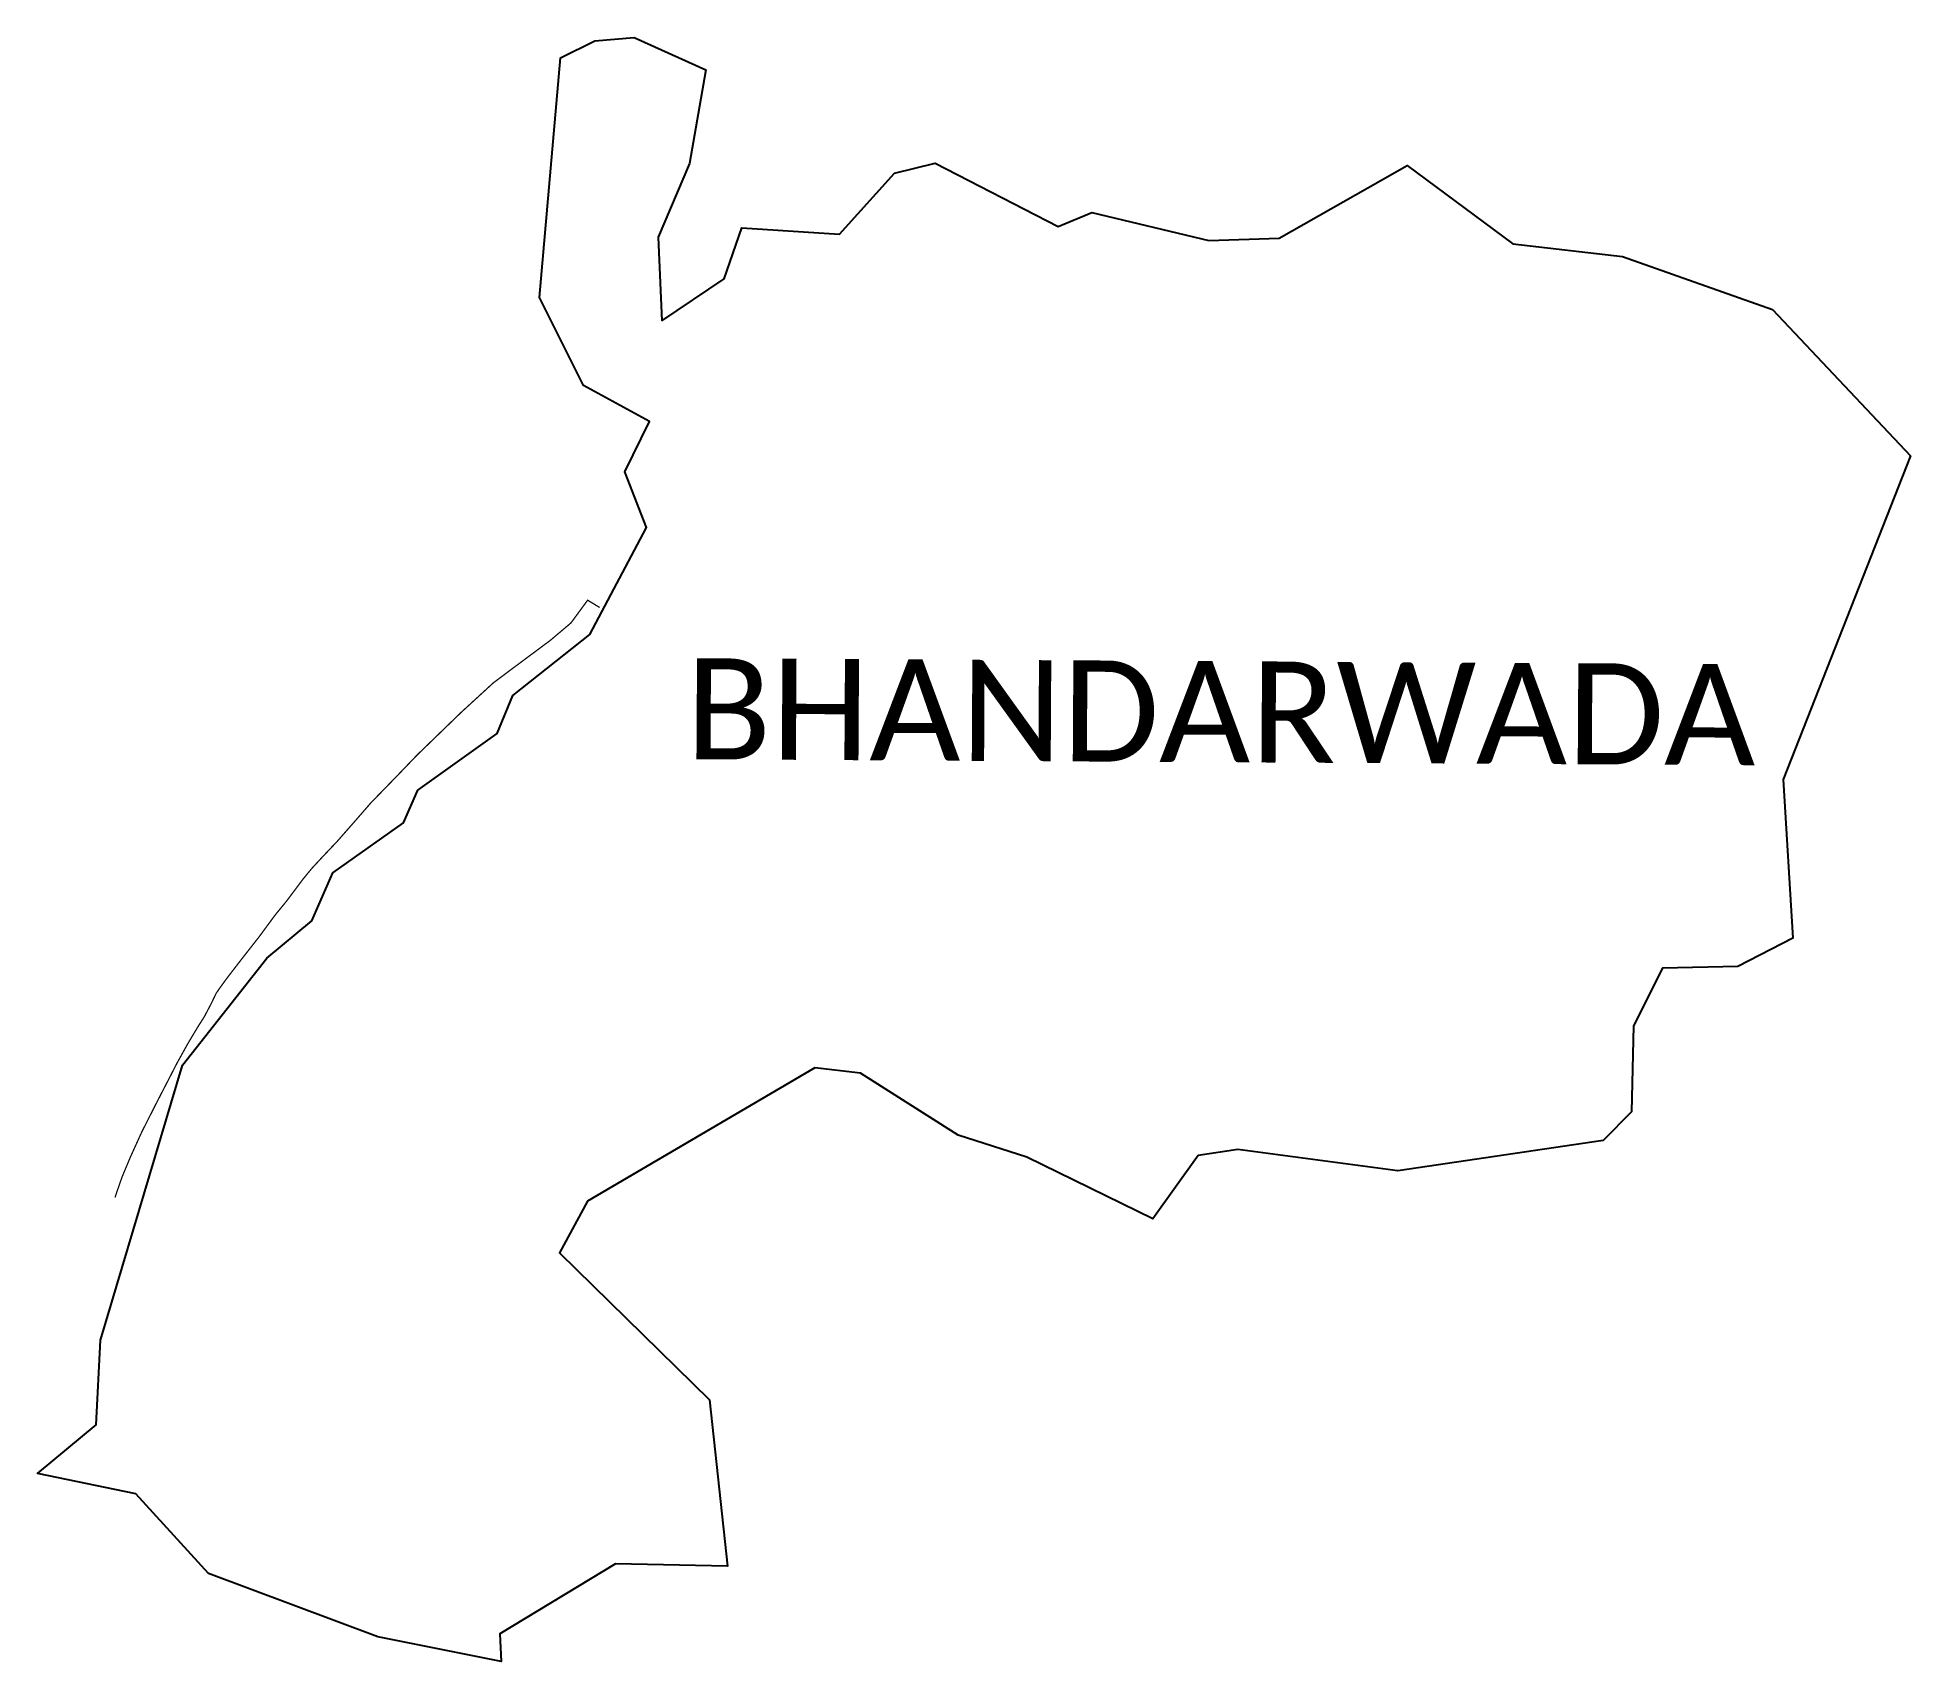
# Model space of a CAD drawing. Header units: metres. Extents: x 313129 to 314611, y 1902165 to 1903450.
import ezdxf

# ---------------------------------------------------------------- set-up
doc = ezdxf.new("R2010")
doc.units = ezdxf.units.M
for name, color, linetype in [('SEAWALL', 170, 'Continuous'), ('village', 3, 'Continuous'), ('VILLAGE NAME', 250, 'Continuous')]:
    doc.layers.add(name, color=color, linetype=linetype)
doc.styles.get("Standard").update_dxf_attribs({"font": 'simplex.shx'})

msp = doc.modelspace()

# ---------------------------------------------------------------- linework, layer by layer
at = {"layer": 'SEAWALL', "color": 30, "const_width": 1, "flags": 128}
msp.add_lwpolyline([(313573.9, 1902999.2), (313564.4, 1903005), (313551.2, 1902987), (313535, 1902973.3), (313506.4, 1902952), (313489.6, 1902939.4), (313464.2, 1902916.1), (313429.5, 1902882.5), (313415.4, 1902867.8), (313392.7, 1902844.4), (313382.8, 1902833), (313366.4, 1902814.3), (313354.1, 1902801.3), (313346.4, 1902793), (313343.4, 1902789.4), (313339.4, 1902784.5), (313325.4, 1902765.9), (313317.1, 1902755.8), (313304.6, 1902738.8), (313290.9, 1902721.3), (313279.1, 1902706), (313273.5, 1902698.3), (313270.4, 1902693.8), (313266.7, 1902686.1), (313261.1, 1902675.4), (313255.5, 1902666.6), (313247.6, 1902653.3), (313239.6, 1902638.9), (313222.6, 1902605.9), (313211.7, 1902584.4), (313202.6, 1902564.4), (313195.8, 1902548.1), (313190.3, 1902532.2)], dxfattribs=at)
at = {"layer": 'village', "color": 3, "true_color": 0x00ff00}
msp.add_polyline3d([(313623, 1903226.1, 0), (313672.4, 1903259.5, 0), (313686.4, 1903299.7, 0), (313763.8, 1903294.7, 0), (313807.3, 1903342.9, 0), (313839.3, 1903351, 0), (313936.7, 1903300.7, 0), (313963.5, 1903311.8, 0), (314056, 1903289.8, 0), (314111.7, 1903291.6, 0), (314213.1, 1903349.2, 0), (314296.7, 1903287, 0), (314383.3, 1903277.1, 0), (314502.2, 1903235, 0), (314611.4, 1903119.2, 0), (314510.5, 1902863, 0), (314518.1, 1902737.5, 0), (314474.7, 1902715, 0), (314415.1, 1902713.7, 0), (314392.2, 1902668, 0), (314390.5, 1902600, 0), (314368.1, 1902577.2, 0), (314205.7, 1902553.2, 0), (314079, 1902570.1, 0), (314047.5, 1902565.3, 0), (314011.8, 1902515.3, 0), (313911.9, 1902564.1, 0), (313857.6, 1902581.6, 0), (313780.3, 1902630.7, 0), (313744.1, 1902634.8, 0), (313564.4, 1902529.3, 0), (313542.2, 1902488.4, 0), (313660.7, 1902372, 0), (313675.1, 1902240.4, 0), (313586.4, 1902242.1, 0), (313495, 1902186.7, 0), (313495.9, 1902164.8, 0), (313398.3, 1902184.5, 0), (313264.4, 1902234.4, 0), (313206.7, 1902297.6, 0), (313129, 1902313.8, 0), (313175.3, 1902352.2, 0), (313178.9, 1902419.2, 0), (313243.7, 1902637, 0), (313310.4, 1902721.7, 0), (313346, 1902751.1, 0), (313362.8, 1902789.1, 0), (313418.7, 1902828.8, 0), (313429.9, 1902854.6, 0), (313492.9, 1902899.5, 0), (313505.1, 1902929.6, 0), (313566, 1902977.7, 0), (313611, 1903062.6, 0), (313593.9, 1903106.7, 0), (313613.4, 1903146.5, 0), (313561, 1903174.9, 0), (313526.3, 1903244.5, 0), (313542.9, 1903434.4, 0), (313570.1, 1903447.8, 0), (313601.2, 1903450.4, 0), (313658, 1903424.9, 0), (313645, 1903350.7, 0), (313620.2, 1903292.3, 0)], close=True, dxfattribs=at)

# ---------------------------------------------------------------- texts
at = {"layer": 'VILLAGE NAME', "insert": (313642.2, 1902959.1), "char_height": 80, "attachment_point": 1, "rotation": 359.6762}
msp.add_mtext_dynamic_manual_height_columns('{\\fCalibri|b0|i0|c0|p34;BHANDARWADA}', width=1397.376, gutter_width=520.2, heights=[0], dxfattribs=at)

doc.saveas('drawing.dxf')
